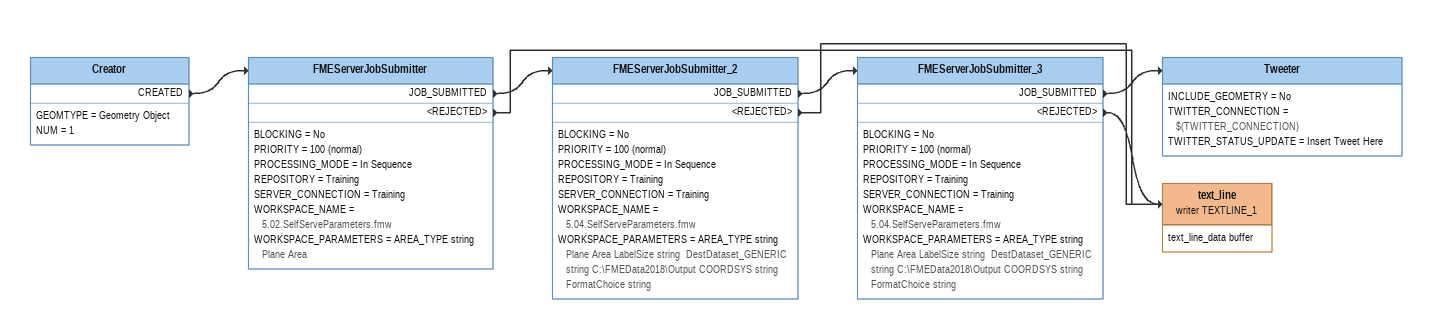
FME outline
Creator
    GEOMTYPE = Geometry Object
    NUM = 1
    CREATED -> FMEServerJobSubmitter
FMEServerJobSubmitter
    BLOCKING = No
    PRIORITY = 100 (normal)
    PROCESSING_MODE = In Sequence
    REPOSITORY = Training
    SERVER_CONNECTION = Training
    WORKSPACE_NAME = 5.02.SelfServeParameters.fmw
    WORKSPACE_PARAMETERS = AREA_TYPE string Plane Area
    JOB_SUBMITTED -> FMEServerJobSubmitter_2
    <REJECTED> -> text_line (writer TEXTLINE_1)
FMEServerJobSubmitter_2
    BLOCKING = No
    PRIORITY = 100 (normal)
    PROCESSING_MODE = In Sequence
    REPOSITORY = Training
    SERVER_CONNECTION = Training
    WORKSPACE_NAME = 5.04.SelfServeParameters.fmw
    WORKSPACE_PARAMETERS = AREA_TYPE string Plane Area LabelSize string  DestDataset_GENERIC string C:\FMEData2018\Output COORDSYS string  FormatChoice string
    JOB_SUBMITTED -> FMEServerJobSubmitter_3
    <REJECTED> -> text_line (writer TEXTLINE_1)
FMEServerJobSubmitter_3
    BLOCKING = No
    PRIORITY = 100 (normal)
    PROCESSING_MODE = In Sequence
    REPOSITORY = Training
    SERVER_CONNECTION = Training
    WORKSPACE_NAME = 5.04.SelfServeParameters.fmw
    WORKSPACE_PARAMETERS = AREA_TYPE string Plane Area LabelSize string  DestDataset_GENERIC string C:\FMEData2018\Output COORDSYS string  FormatChoice string
    JOB_SUBMITTED -> Tweeter
    <REJECTED> -> text_line (writer TEXTLINE_1)
Tweeter
    INCLUDE_GEOMETRY = No
    TWITTER_CONNECTION = $(TWITTER_CONNECTION)
    TWITTER_STATUS_UPDATE = Insert Tweet Here
text_line (writer TEXTLINE_1)
    attributes: text_line_data buffer
